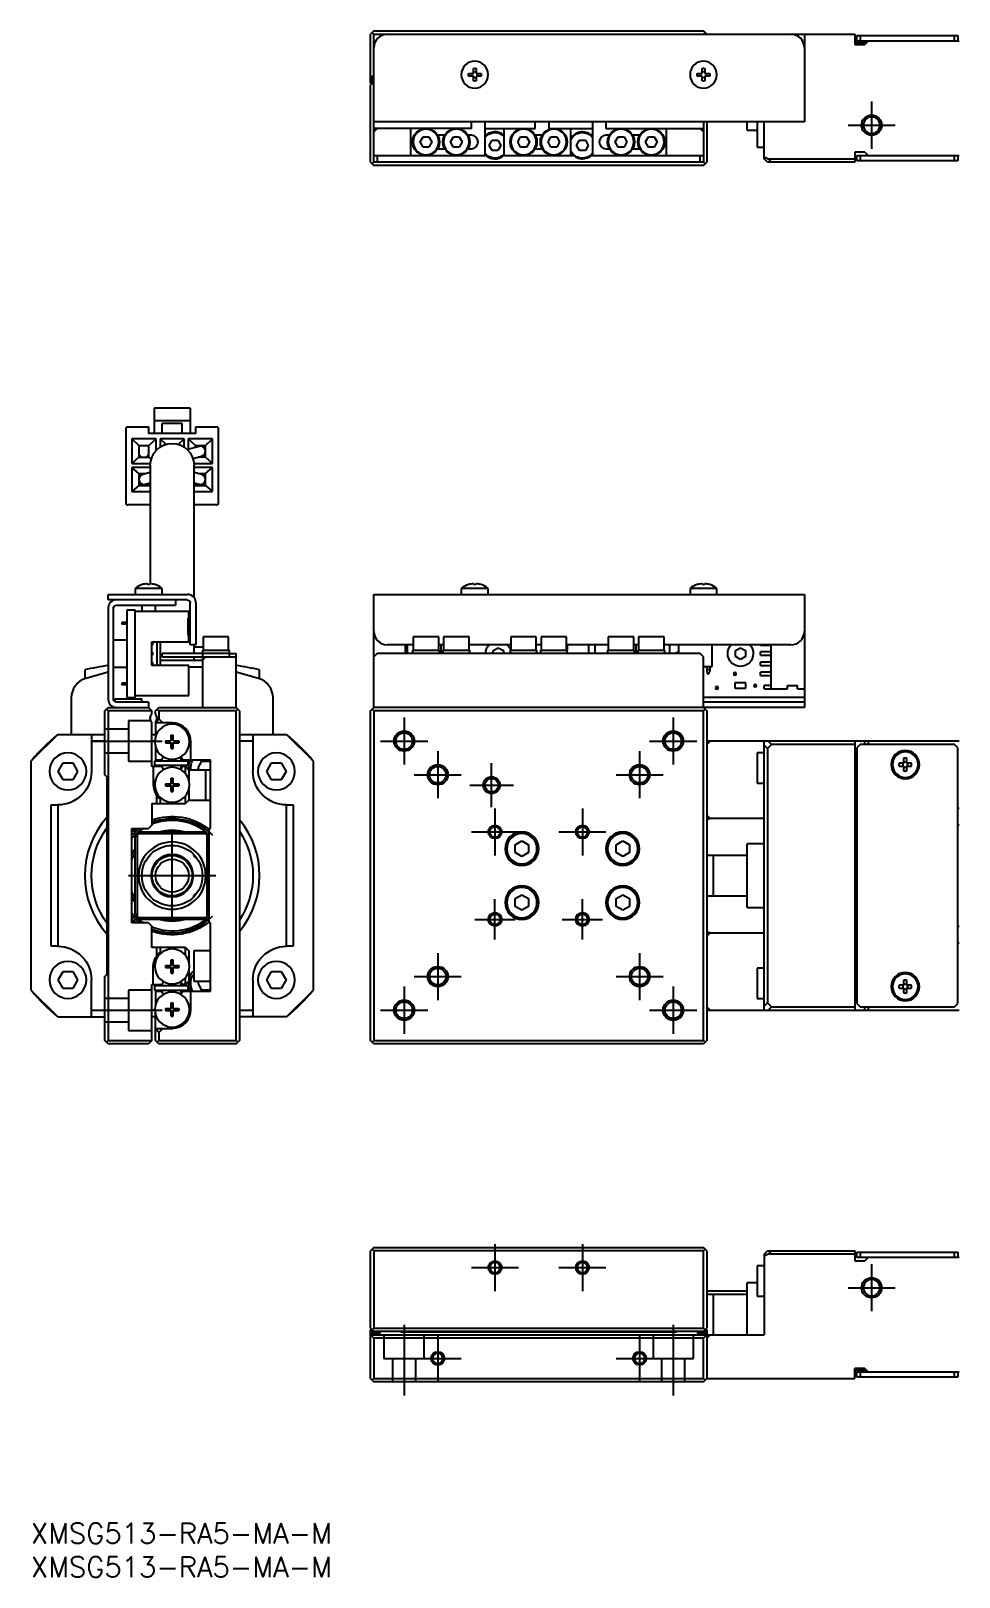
# Model space of a CAD drawing. Extents: x 0 to 747, y -8 to 233.
# Drawn here: x 0 to 138, y -8 to 221.8 of the extents above; entities that cross this region are included whole.
import ezdxf

# ---------------------------------------------------------------- set-up
doc = ezdxf.new("R2010")
doc.units = 0
doc.header["$LTSCALE"] = 0.5
doc.linetypes.add('CENTER', pattern=[50.8, 31.75, -6.35, 6.35, -6.35])
doc.linetypes.add('DASHED', pattern=[19.05, 12.7, -6.35])
for name, color, linetype in [('MSM_CENTER', 1, 'CENTER'), ('MSM_CONTINUOUS', 7, 'CONTINUOUS'), ('MSM_DASHED', 4, 'DASHED'), ('MSM_NARROW', 5, 'CONTINUOUS'), ('MSM_PART_NUMBER', 7, 'CONTINUOUS')]:
    doc.layers.add(name, color=color, linetype=linetype)
doc.styles.get("Standard").update_dxf_attribs({"font": 'txt.shx', "height": 1, "bigfont": 'bigfont.shx'})

# ---------------------------------------------------------------- blocks, each defined once
blk = doc.blocks.new('*U2')
at = {"layer": 'MSM_PART_NUMBER'}
blk.add_text('XMSG513-RA5-MA-M', height=3, dxfattribs=at).set_placement((0, -3))
blk = doc.blocks.new('*U3')
at = {"layer": 'MSM_PART_NUMBER'}
blk.add_text('XMSG513-RA5-MA-M', height=3, dxfattribs=at).set_placement((0, -8))

msp = doc.modelspace()

# ---------------------------------------------------------------- linework, layer by layer
at = {"layer": 'MSM_CENTER'}
for p, q in [((124.99, 211.29), (124.99, 204.29)), ((121.49, 207.79), (128.49, 207.79)), ((55.49, 119.75), (55.49, 112.75)), ((95.49, 119.75), (95.49, 112.75)), ((9, 116.25), (19.5, 116.25)), ((51.99, 116.25), (58.99, 116.25)), ((91.99, 116.25), (98.99, 116.25)), ((60.49, 114.75), (60.49, 107.75)), ((68.49, 106.45), (68.49, 112.95)), ((90.49, 114.75), (90.49, 107.75)), ((56.99, 111.25), (63.99, 111.25)), ((86.99, 111.25), (93.99, 111.25)), ((65.24, 109.7), (71.74, 109.7)), ((68.99, 106.25), (68.99, 99.25)), ((81.99, 106.25), (81.99, 99.25)), ((21, 89.75), (21, 102.75)), ((65.49, 102.75), (72.49, 102.75)), ((78.49, 102.75), (85.49, 102.75)), ((14.5, 96.25), (27.5, 96.25)), ((68.99, 86.75), (68.99, 92.75)), ((81.99, 86.75), (81.99, 92.75)), ((65.99, 89.75), (71.99, 89.75)), ((78.99, 89.75), (84.99, 89.75)), ((60.49, 84.75), (60.49, 77.75)), ((90.49, 84.75), (90.49, 77.75)), ((56.99, 81.25), (63.99, 81.25)), ((86.99, 81.25), (93.99, 81.25)), ((55.49, 79.75), (55.49, 72.75)), ((95.49, 79.75), (95.49, 72.75)), ((9, 76.25), (19.5, 76.25)), ((51.99, 76.25), (58.99, 76.25)), ((91.99, 76.25), (98.99, 76.25)), ((68.99, 41.5), (68.99, 34.5)), ((81.99, 41.5), (81.99, 34.5)), ((65.49, 38), (72.49, 38)), ((78.49, 38), (85.49, 38)), ((124.99, 38.5), (124.99, 31.5)), ((121.49, 35), (128.49, 35)), ((55.49, 29.5), (55.49, 19)), ((60.49, 28), (60.49, 21)), ((90.49, 28), (90.49, 21)), ((95.49, 29.5), (95.49, 19)), ((56.99, 24.5), (63.99, 24.5)), ((86.99, 24.5), (93.99, 24.5))]:
    msp.add_line(p, q, dxfattribs=at)
at = {"layer": 'MSM_CONTINUOUS'}
for p, q in [((50.99, 221.79), (50.49, 221.29)), ((50.49, 214.09), (50.49, 221.29)), ((50.74, 221.54), (50.99, 221.29)), ((50.99, 221.79), (99.99, 221.79)), ((50.99, 202.29), (50.99, 221.29)), ((50.99, 221.29), (122.49, 221.29)), ((100.49, 221.29), (99.99, 221.79)), ((99.99, 221.29), (100.24, 221.54)), ((114.99, 221.29), (114.99, 208.29)), ((122.49, 221.29), (122.49, 219.79)), ((122.79, 220.29), (122.79, 221.09)), ((122.79, 221.09), (137.79, 221.09)), ((123.29, 221.09), (123.29, 220.29)), ((137.29, 220.29), (137.29, 221.09)), ((137.79, 221.09), (137.79, 220.29)), ((124.24, 220.04), (122.49, 220.04)), ((122.49, 219.79), (123.99, 219.79)), ((137.99, 220.29), (122.79, 220.29)), ((124.49, 220.29), (123.99, 219.79)), ((65.79, 215.49), (65.79, 216.22)), ((66.19, 216.22), (66.19, 215.49)), ((99.79, 215.49), (99.79, 216.22)), ((100.19, 216.22), (100.19, 215.49)), ((50.99, 215.29), (50.49, 214.79)), ((50.99, 214.79), (50.49, 214.79)), ((50.49, 214.59), (50.99, 214.59)), ((50.99, 214.29), (50.49, 213.79)), ((50.59, 213.99), (50.49, 214.09)), ((50.49, 202.29), (50.49, 213.79)), ((50.59, 213.89), (50.59, 214.09)), ((50.99, 213.79), (50.74, 214.04)), ((50.99, 214.39), (50.89, 214.39)), ((65.06, 215.49), (65.79, 215.49)), ((65.79, 215.09), (65.06, 215.09)), ((65.79, 214.37), (65.79, 215.09)), ((66.19, 215.49), (66.92, 215.49)), ((66.19, 215.09), (66.19, 214.37)), ((66.92, 215.09), (66.19, 215.09)), ((99.06, 215.49), (99.79, 215.49)), ((99.79, 215.09), (99.06, 215.09)), ((99.79, 214.37), (99.79, 215.09)), ((100.19, 215.49), (100.92, 215.49)), ((100.92, 215.09), (100.19, 215.09)), ((100.19, 215.09), (100.19, 214.37)), ((114.99, 208.29), (50.99, 208.29)), ((50.99, 206.79), (51.49, 207.29)), ((65.49, 207.29), (50.99, 207.29)), ((56.49, 203.29), (56.49, 207.29)), ((65.49, 207.29), (65.49, 208.29)), ((67.49, 208.29), (67.49, 203.29)), ((67.49, 207.29), (74.99, 207.29)), ((70.29, 207.29), (70.29, 203.29)), ((74.99, 207.29), (74.99, 208.29)), ((76.99, 208.29), (76.99, 207.29)), ((76.99, 207.29), (83.49, 207.29)), ((80.29, 203.29), (80.29, 207.29)), ((83.49, 208.29), (83.49, 203.29)), ((85.49, 208.29), (85.49, 207.29)), ((85.49, 207.29), (99.99, 207.29)), ((94.49, 203.29), (94.49, 207.29)), ((99.49, 207.29), (99.99, 206.79)), ((99.99, 208.29), (99.99, 202.29)), ((100.49, 208.29), (100.49, 202.29)), ((106.49, 207.04), (106.49, 208.29)), ((106.49, 207.04), (107.99, 207.04)), ((107.99, 208.29), (107.99, 204.54)), ((108.99, 202.79), (108.99, 208.29)), ((57.88, 205.29), (58.31, 206.04)), ((58.31, 204.54), (57.88, 205.29)), ((58.31, 206.04), (59.18, 206.04)), ((59.18, 204.54), (58.31, 204.54)), ((59.18, 206.04), (59.61, 205.29)), ((59.61, 205.29), (59.18, 204.54)), ((61.51, 206.29), (60.47, 206.29)), ((62.38, 205.29), (62.81, 206.04)), ((62.81, 204.54), (62.38, 205.29)), ((62.81, 206.04), (63.68, 206.04)), ((63.68, 204.54), (62.81, 204.54)), ((63.68, 206.04), (64.11, 205.29)), ((64.11, 205.29), (63.68, 204.54)), ((65.49, 206.29), (64.97, 206.29)), ((68.13, 204.79), (68.56, 205.54)), ((68.56, 204.04), (68.13, 204.79)), ((68.56, 205.54), (69.43, 205.54)), ((69.43, 205.54), (69.86, 204.79)), ((69.86, 204.79), (69.43, 204.04)), ((72.38, 205.29), (72.81, 206.04)), ((72.81, 204.54), (72.38, 205.29)), ((72.81, 206.04), (73.68, 206.04)), ((73.68, 204.54), (72.81, 204.54)), ((73.68, 206.04), (74.11, 205.29)), ((74.11, 205.29), (73.68, 204.54)), ((76.01, 206.29), (74.97, 206.29)), ((76.88, 205.29), (77.31, 206.04)), ((77.31, 204.54), (76.88, 205.29)), ((77.31, 206.04), (78.18, 206.04)), ((78.18, 204.54), (77.31, 204.54)), ((78.18, 206.04), (78.61, 205.29)), ((78.61, 205.29), (78.18, 204.54)), ((81.13, 204.79), (81.56, 205.54)), ((81.56, 204.04), (81.13, 204.79)), ((81.56, 205.54), (82.43, 205.54)), ((82.43, 205.54), (82.86, 204.79)), ((82.86, 204.79), (82.43, 204.04)), ((86.01, 206.29), (85.49, 206.29)), ((86.88, 205.29), (87.31, 206.04)), ((87.31, 204.54), (86.88, 205.29)), ((87.31, 206.04), (88.18, 206.04)), ((88.18, 204.54), (87.31, 204.54)), ((88.18, 206.04), (88.61, 205.29)), ((88.61, 205.29), (88.18, 204.54)), ((90.51, 206.29), (89.47, 206.29)), ((91.38, 205.29), (91.81, 206.04)), ((91.81, 204.54), (91.38, 205.29)), ((91.81, 206.04), (92.68, 206.04)), ((92.68, 204.54), (91.81, 204.54)), ((92.68, 206.04), (93.11, 205.29)), ((93.11, 205.29), (92.68, 204.54)), ((107.99, 204.54), (108.99, 204.54)), ((50.49, 202.29), (50.99, 201.79)), ((50.74, 202.04), (50.99, 202.29)), ((50.99, 203.29), (67.67, 203.29)), ((99.99, 202.29), (50.99, 202.29)), ((51.49, 203.29), (51.49, 202.29)), ((60.47, 204.29), (61.51, 204.29)), ((64.97, 204.29), (65.49, 204.29)), ((69.43, 204.04), (68.56, 204.04)), ((70.29, 203.29), (80.67, 203.29)), ((74.97, 204.29), (76.01, 204.29)), ((82.43, 204.04), (81.56, 204.04)), ((83.32, 203.29), (99.99, 203.29)), ((85.49, 204.29), (86.01, 204.29)), ((89.47, 204.29), (90.51, 204.29)), ((99.49, 202.29), (99.49, 203.29)), ((99.99, 202.29), (100.24, 202.04)), ((99.99, 201.79), (100.49, 202.29)), ((108.99, 203.1), (109.6, 202.79)), ((109.49, 202.29), (108.99, 202.79)), ((122.49, 202.29), (109.49, 202.29)), ((109.6, 202.79), (122.49, 202.79)), ((109.6, 202.79), (110.1, 202.29)), ((123.99, 203.79), (122.49, 203.79)), ((122.49, 203.79), (122.49, 202.29)), ((122.79, 202.49), (122.79, 203.29)), ((122.79, 203.29), (137.99, 203.29)), ((137.79, 202.49), (122.79, 202.49)), ((123.29, 203.29), (123.29, 202.49)), ((123.99, 203.79), (124.49, 203.29)), ((137.29, 202.49), (137.29, 203.29)), ((137.79, 203.29), (137.79, 202.49)), ((99.99, 201.79), (50.99, 201.79)), ((23.7, 165.75), (18.3, 165.75)), ((18.3, 165.75), (18.3, 161.95)), ((23.7, 165.75), (23.7, 161.95)), ((23.7, 163.84), (18.3, 163.84)), ((22.5, 163.45), (19.5, 163.45)), ((19.5, 161.95), (19.5, 163.45)), ((22.5, 161.95), (22.5, 163.45)), ((14.1, 162.65), (14.1, 151.65)), ((14.4, 162.95), (17.5, 162.95)), ((18.6, 161.15), (15, 161.15)), ((15, 161.15), (15, 157.5)), ((16.05, 160.2), (15, 161.15)), ((17.5, 162.95), (17.5, 161.95)), ((24.5, 161.95), (17.5, 161.95)), ((17.55, 160.2), (18.6, 161.15)), ((18.6, 159.45), (18.6, 161.15)), ((22.8, 161.15), (19.2, 161.15)), ((19.2, 161.15), (19.2, 159.96)), ((20.07, 160.37), (19.2, 161.15)), ((21.93, 160.37), (22.8, 161.15)), ((22.8, 159.96), (22.8, 161.15)), ((27, 161.15), (23.4, 161.15)), ((23.4, 161.15), (23.4, 159.6)), ((24.45, 160.2), (23.4, 161.15)), ((24.5, 161.95), (24.5, 162.95)), ((24.5, 162.95), (27.6, 162.95)), ((25.95, 160.2), (27, 161.15)), ((27, 157.5), (27, 161.15)), ((27.9, 151.65), (27.9, 162.65)), ((16.05, 160.2), (16.05, 158.45)), ((16.05, 160.2), (17.55, 160.2)), ((16.42, 158.45), (16.05, 158.83)), ((17.55, 158.83), (17.17, 158.45)), ((17.55, 158.45), (17.55, 160.2)), ((25, 160.05), (23.28, 159.57)), ((24.1, 158.24), (25.4, 158.61)), ((24.45, 159.9), (24.45, 160.2)), ((24.45, 160.2), (25.95, 160.2)), ((25.95, 158.83), (25.57, 158.45)), ((25.95, 158.45), (25.95, 160.2)), ((16.05, 158.45), (15, 157.5)), ((15, 157.5), (17.76, 157.5)), ((15, 156.9), (15, 153.35)), ((17.75, 156.9), (15, 156.9)), ((16.05, 156), (15, 156.9)), ((16.05, 158.45), (17.55, 158.45)), ((17.55, 158.45), (17.88, 158.16)), ((17.75, 157.25), (17.75, 139.64)), ((24.27, 158.29), (24.12, 158.16)), ((24.24, 157.5), (27, 157.5)), ((24.25, 137.59), (24.25, 157.25)), ((27, 156.9), (24.25, 156.9)), ((25.95, 158.45), (24.86, 158.45)), ((25.95, 158.45), (27, 157.5)), ((25.95, 156), (27, 156.9)), ((27, 153.35), (27, 156.9)), ((16.05, 154.25), (15, 153.35)), ((16.05, 156), (17.11, 156)), ((16.05, 156), (16.05, 154.25)), ((16.42, 154.25), (16.05, 154.63)), ((16.05, 154.25), (17.55, 154.25)), ((17.75, 156.19), (16.59, 155.85)), ((17.01, 154.41), (17.75, 154.63)), ((17.46, 154.54), (17.17, 154.25)), ((17.55, 154.25), (17.55, 154.57)), ((17.55, 154.25), (17.75, 154.08)), ((25.41, 155.85), (24.25, 156.19)), ((24.25, 154.63), (24.99, 154.41)), ((24.45, 154.25), (24.25, 154.08)), ((24.45, 154.57), (24.45, 154.25)), ((24.45, 154.25), (25.95, 154.25)), ((24.82, 154.25), (24.54, 154.54)), ((24.89, 156), (25.95, 156)), ((25.95, 154.63), (25.57, 154.25)), ((25.95, 154.25), (25.95, 156)), ((25.95, 154.25), (27, 153.35)), ((15, 153.35), (17.75, 153.35)), ((24.25, 153.35), (27, 153.35)), ((17.75, 151.35), (14.4, 151.35)), ((27.6, 151.35), (24.25, 151.35)), ((11.5, 137.25), (11.5, 138.05)), ((11.5, 138.05), (23.3, 138.05)), ((19.5, 138.95), (15.5, 138.95)), ((15.5, 138.95), (15.5, 138.05)), ((16.57, 139.51), (16.55, 139.51)), ((17.3, 139.51), (17.3, 139.64)), ((17.7, 139.51), (17.3, 139.51)), ((17.7, 139.64), (17.7, 139.51)), ((18.45, 139.51), (18.43, 139.51)), ((19.5, 138.05), (19.5, 138.95)), ((50.99, 121.25), (50.99, 138.05)), ((50.99, 138.05), (114.99, 138.05)), ((67.99, 138.95), (63.99, 138.95)), ((63.99, 138.95), (63.99, 138.05)), ((65.06, 139.51), (65.04, 139.51)), ((65.79, 139.51), (65.79, 139.64)), ((66.19, 139.51), (65.79, 139.51)), ((66.19, 139.64), (66.19, 139.51)), ((66.94, 139.51), (66.92, 139.51)), ((67.99, 138.05), (67.99, 138.95)), ((101.99, 138.95), (97.99, 138.95)), ((97.99, 138.95), (97.99, 138.05)), ((99.06, 139.51), (99.04, 139.51)), ((99.79, 139.51), (99.79, 139.64)), ((100.19, 139.51), (99.79, 139.51)), ((100.19, 139.64), (100.19, 139.51)), ((100.94, 139.51), (100.92, 139.51)), ((101.99, 138.05), (101.99, 138.95)), ((114.99, 138.05), (114.99, 121.25)), ((23.2, 137.25), (11.5, 137.25)), ((11.5, 136.05), (11.5, 122.45)), ((12.3, 122.45), (12.3, 136.05)), ((12.7, 136.45), (21.5, 136.45)), ((14.3, 122.75), (14.3, 135.75)), ((14.3, 135.75), (15.5, 135.75)), ((15.5, 122.75), (15.5, 135.75)), ((16.5, 136.45), (16.5, 135.5)), ((18.5, 135.5), (18.5, 136.45)), ((21.5, 137.25), (21.5, 136.45)), ((23.7, 130.55), (23.7, 136.75)), ((24.5, 136.85), (24.5, 130.55)), ((13.5, 133.88), (13.5, 133.63)), ((14.3, 133.88), (13.5, 133.88)), ((14.3, 133.63), (13.5, 133.63)), ((23.5, 135.5), (15.5, 135.5)), ((23.4, 132), (23.4, 134.5)), ((23.5, 134.5), (23.4, 134.5)), ((23.4, 133.7), (23.5, 133.7)), ((23.4, 133.33), (23.5, 133.33)), ((23.5, 134.5), (23.5, 135.5)), ((23.5, 132.8), (23.5, 133.7)), ((14.3, 131.25), (12.3, 131.25)), ((18, 131), (23.5, 131)), ((18, 127.5), (18, 131)), ((18.7, 131), (18.7, 127.5)), ((19.2, 131), (19.2, 127.5)), ((23.4, 133.18), (23.5, 133.18)), ((23.4, 132.8), (23.5, 132.8)), ((23.5, 132), (23.4, 132)), ((23.5, 131), (23.5, 132)), ((29.4, 131.75), (25.6, 131.75)), ((25.6, 131.75), (25.6, 129.75)), ((29.4, 129.75), (29.4, 131.75)), ((60.64, 131.75), (56.84, 131.75)), ((56.84, 131.75), (56.84, 129.75)), ((60.64, 129.75), (60.64, 131.75)), ((65.14, 131.75), (61.34, 131.75)), ((61.34, 131.75), (61.34, 129.75)), ((65.14, 129.75), (65.14, 131.75)), ((75.14, 131.75), (71.34, 131.75)), ((71.34, 131.75), (71.34, 129.75)), ((75.14, 129.75), (75.14, 131.75)), ((79.64, 131.75), (75.84, 131.75)), ((75.84, 131.75), (75.84, 129.75)), ((79.64, 129.75), (79.64, 131.75)), ((89.64, 131.75), (85.84, 131.75)), ((85.84, 131.75), (85.84, 129.75)), ((89.64, 129.75), (89.64, 131.75)), ((94.14, 131.75), (90.34, 131.75)), ((90.34, 131.75), (90.34, 129.75)), ((94.14, 129.75), (94.14, 131.75)), ((19.5, 128.75), (19.5, 129.25)), ((29.5, 129.25), (19.5, 129.25)), ((19.5, 128.75), (30.5, 128.75)), ((24.5, 130.55), (23.7, 130.55)), ((24.25, 129.25), (24.25, 130.55)), ((24.25, 130.25), (25.6, 130.25)), ((24.25, 128.25), (24.25, 128.75)), ((25.5, 129.75), (25.5, 121.25)), ((25.5, 129.75), (29.5, 129.75)), ((25.5, 128.25), (26, 128.75)), ((29.5, 128.75), (29.5, 129.75)), ((29.5, 129.25), (30.5, 129.25)), ((30.5, 121.25), (30.5, 129.25)), ((51.49, 129.25), (50.99, 128.75)), ((99.49, 129.25), (51.49, 129.25)), ((56.84, 130.55), (52.99, 130.55)), ((55.69, 129.25), (55.69, 130.55)), ((55.99, 129.25), (55.99, 130.55)), ((56.74, 129.75), (60.74, 129.75)), ((56.74, 129.75), (56.74, 129.25)), ((61.34, 130.55), (60.64, 130.55)), ((60.74, 129.25), (60.74, 129.75)), ((60.99, 129.25), (60.99, 130.55)), ((61.24, 129.75), (65.24, 129.75)), ((61.24, 129.75), (61.24, 129.25)), ((71.34, 130.55), (65.14, 130.55)), ((65.16, 129.75), (65.16, 130.55)), ((65.24, 129.25), (65.24, 129.75)), ((68.74, 129.69), (69.49, 130.12)), ((68.74, 129.25), (68.74, 129.69)), ((69.49, 130.12), (70.24, 129.69)), ((70.24, 129.69), (70.24, 129.25)), ((71.24, 129.75), (75.24, 129.75)), ((71.24, 129.75), (71.24, 129.25)), ((75.84, 130.55), (75.14, 130.55)), ((75.24, 129.25), (75.24, 129.75)), ((75.74, 129.75), (79.74, 129.75)), ((75.74, 129.75), (75.74, 129.25)), ((85.84, 130.55), (79.64, 130.55)), ((79.74, 130.55), (79.74, 129.75)), ((79.74, 129.25), (79.74, 129.75)), ((82.94, 129.25), (82.94, 130.55)), ((83.86, 130.55), (83.86, 129.25)), ((85.74, 129.75), (89.74, 129.75)), ((85.74, 129.75), (85.74, 129.25)), ((90.34, 130.55), (89.64, 130.55)), ((89.74, 129.25), (89.74, 129.75)), ((89.99, 129.25), (89.99, 130.55)), ((90.24, 129.75), (94.24, 129.75)), ((90.24, 129.75), (90.24, 129.25)), ((112.99, 130.55), (94.14, 130.55)), ((94.24, 129.25), (94.24, 129.75)), ((94.99, 129.25), (94.99, 130.55)), ((96.35, 129.25), (96.35, 130.55)), ((99.99, 128.75), (99.49, 129.25)), ((99.99, 121.25), (99.99, 128.75)), ((101.25, 130.55), (101.25, 127.4)), ((104.74, 129.69), (105.49, 130.12)), ((104.74, 128.82), (104.74, 129.69)), ((105.49, 128.39), (104.74, 128.82)), ((105.49, 130.12), (106.24, 129.69)), ((106.24, 128.82), (105.49, 128.39)), ((106.24, 129.69), (106.24, 128.82)), ((108.49, 130.5), (108.49, 130.55)), ((108.49, 130.5), (109.99, 130.5)), ((108.49, 129), (108.49, 129.5)), ((109.99, 129.5), (108.49, 129.5)), ((108.49, 129), (109.99, 129)), ((109.99, 130.55), (109.99, 124)), ((8, 126.82), (8, 125.5)), ((11.5, 126.51), (8.17, 125.56)), ((12.3, 127.25), (14.3, 127.25)), ((23.5, 127.5), (18, 127.5)), ((19.2, 128.25), (25.5, 128.25)), ((23.5, 123), (23.5, 127.5)), ((25.5, 127.25), (23.5, 127.25)), ((33.83, 125.56), (30.5, 126.51)), ((34, 125.5), (34, 126.82)), ((101.15, 127.3), (99.99, 127.3)), ((100.49, 127.3), (100.49, 126.57)), ((100.92, 126.86), (100.49, 126.86)), ((100.6, 126.5), (100.49, 126.57)), ((100.6, 126.25), (100.6, 126.5)), ((100.92, 126.57), (100.8, 126.5)), ((100.8, 126.5), (100.8, 126.25)), ((100.92, 127.3), (100.92, 126.57)), ((108.49, 127.5), (108.49, 128)), ((109.99, 128), (108.49, 128)), ((108.49, 127.5), (109.99, 127.5)), ((108.49, 126), (108.49, 126.5)), ((109.99, 126.5), (108.49, 126.5)), ((13.5, 124.88), (13.5, 124.63)), ((14.3, 124.88), (13.5, 124.88)), ((14.3, 124.63), (13.5, 124.63)), ((100.6, 126.25), (100.8, 126.25)), ((104.67, 124.89), (104.67, 124.09)), ((106.27, 124.89), (104.67, 124.89)), ((104.67, 124.09), (106.27, 124.09)), ((106.27, 124.09), (106.27, 124.89)), ((108.49, 126), (109.99, 126)), ((108.99, 124), (108.99, 124.5)), ((109.99, 124.5), (108.99, 124.5)), ((112.49, 124), (112.49, 124.5)), ((112.49, 124.5), (113.99, 124.5)), ((113.99, 124), (113.99, 124.5)), ((6, 122.67), (6, 117.25)), ((12.5, 122.55), (16.5, 122.55)), ((12.5, 122.55), (12.5, 122.11)), ((17.5, 122.05), (12.7, 122.05)), ((14.3, 122.75), (15.5, 122.75)), ((15.22, 122.75), (15.22, 122.55)), ((15.5, 123), (23.5, 123)), ((16.5, 122.05), (16.5, 122.55)), ((17.5, 122.05), (17.5, 121.25)), ((36, 117.25), (36, 122.67)), ((114.99, 122.75), (99.99, 122.75)), ((114.99, 122.05), (99.99, 122.05)), ((108.99, 124), (112.49, 124)), ((113.99, 124), (114.99, 124)), ((11, 120.75), (11.5, 121.25)), ((11, 111.25), (11, 120.75)), ((11.25, 121), (11.5, 120.75)), ((11.5, 121.25), (17.5, 121.25)), ((11.5, 120.75), (11.5, 71.75)), ((18, 120.75), (11.5, 120.75)), ((17.5, 121.25), (18, 120.75)), ((18, 120.32), (18, 120.75)), ((18.5, 120.75), (19, 121.25)), ((18.5, 120.32), (18.5, 120.75)), ((19, 119.55), (18.58, 118.95)), ((18.75, 121), (19, 120.75)), ((19, 121.25), (30.5, 121.25)), ((19, 120.75), (19, 119.55)), ((30.5, 120.75), (19, 120.75)), ((19.6, 118.95), (19, 119.55)), ((31, 120.75), (30.5, 121.25)), ((30.5, 120.75), (30.75, 121)), ((30.5, 71.75), (30.5, 120.75)), ((31, 120.75), (31, 71.75)), ((50.49, 120.75), (50.99, 121.25)), ((50.49, 71.75), (50.49, 120.75)), ((50.74, 121), (50.99, 120.75)), ((114.99, 121.25), (50.99, 121.25)), ((50.99, 120.75), (50.99, 71.75)), ((99.99, 120.75), (50.99, 120.75)), ((99.99, 121.25), (100.49, 120.75)), ((99.99, 120.75), (100.24, 121)), ((99.99, 71.75), (99.99, 120.75)), ((100.49, 120.75), (100.49, 71.75)), ((4, 117.25), (0, 113.25)), ((4, 117.25), (11, 117.25)), ((9, 117.25), (9, 111.75)), ((18, 112.45), (18, 118.99)), ((18, 117.25), (18.5, 117.25)), ((18.5, 118.99), (18.5, 116.87)), ((21, 118.95), (18.5, 118.95)), ((31, 117.25), (38, 117.25)), ((33, 117.25), (33, 111.75)), ((42, 113.25), (38, 117.25)), ((11, 116.25), (9, 116.25)), ((18.4, 116.25), (18, 116.25)), ((18.5, 115.44), (18.5, 113.45)), ((20, 116.3), (20.79, 116.3)), ((20, 116.3), (20, 116.01)), ((20, 116.01), (20.79, 116.01)), ((20.53, 116.01), (20.53, 116.3)), ((20.85, 117.15), (21.14, 117.15)), ((20.85, 116.36), (20.85, 117.15)), ((21.14, 116.62), (20.85, 116.62)), ((20.85, 115.15), (20.85, 115.95)), ((20.85, 115.68), (21.14, 115.68)), ((20.85, 115.15), (21.14, 115.15)), ((21.14, 116.36), (21.14, 117.15)), ((21.14, 115.15), (21.14, 115.95)), ((21.2, 116.3), (22, 116.3)), ((21.2, 116.01), (22, 116.01)), ((21.47, 116.01), (21.47, 116.3)), ((22, 116.3), (22, 116.01)), ((23.8, 113.45), (23.8, 116.15)), ((33, 116.25), (31, 116.25)), ((100.49, 115.75), (100.99, 116.25)), ((137.99, 116.25), (100.49, 116.25)), ((108.99, 76.25), (108.99, 116.25)), ((109.49, 115.14), (108.99, 115.64)), ((110.1, 115.75), (109.49, 115.14)), ((109.49, 115.14), (109.49, 77.37)), ((109.6, 116.25), (110.1, 115.75)), ((122.49, 115.75), (110.1, 115.75)), ((122.49, 116.25), (122.49, 76.25)), ((123.29, 115.75), (122.79, 115.25)), ((122.79, 115.25), (122.79, 77.25)), ((137.29, 115.75), (123.29, 115.75)), ((123.99, 115.75), (123.99, 116.25)), ((124.49, 116.25), (124.49, 115.75)), ((137.79, 115.25), (137.29, 115.75)), ((137.79, 77.25), (137.79, 115.25)), ((0, 113.25), (0, 79.25)), ((4.06, 111.75), (4.78, 113)), ((4.78, 113), (6.22, 113)), ((6.22, 113), (6.94, 111.75)), ((18.38, 113.25), (18.38, 112.65)), ((23.38, 113.25), (18.38, 113.25)), ((18.38, 112.65), (23.38, 112.65)), ((18.5, 113.45), (19.46, 113.45)), ((19.46, 113.45), (19.63, 113.75)), ((22.37, 113.75), (22.54, 113.45)), ((22.54, 113.45), (26.7, 113.45)), ((23.38, 112.65), (23.38, 113.25)), ((24.85, 112.25), (25.42, 113.25)), ((25.42, 113.25), (26.58, 113.25)), ((26.58, 113.25), (26.7, 113.04)), ((26.7, 103.25), (26.7, 113.45)), ((35.06, 111.75), (35.78, 113)), ((35.78, 113), (37.22, 113)), ((37.22, 113), (37.94, 111.75)), ((42, 79.25), (42, 113.25)), ((107.99, 114.5), (107.99, 110)), ((108.99, 114.5), (107.99, 114.5)), ((129.75, 112.99), (129.07, 112.99)), ((129.75, 113.67), (129.75, 112.99)), ((130.23, 112.99), (130.23, 113.67)), ((130.91, 112.99), (130.23, 112.99)), ((4.78, 110.5), (4.06, 111.75)), ((6.22, 110.5), (4.78, 110.5)), ((6.94, 111.75), (6.22, 110.5)), ((11.35, 110.9), (11, 111.25)), ((11.35, 81.6), (11.35, 110.9)), ((19.46, 112.45), (18, 112.45)), ((18.2, 112.45), (18.2, 109.75)), ((19.46, 112.45), (19.63, 112.16)), ((20.85, 110.75), (21.14, 110.75)), ((20.85, 109.96), (20.85, 110.75)), ((21.14, 109.96), (21.14, 110.75)), ((22.37, 112.16), (22.54, 112.45)), ((23, 112.45), (22.54, 112.45)), ((23, 111.42), (23, 112.45)), ((23, 112.45), (23.5, 111.95)), ((23.5, 111.95), (23.5, 110.47)), ((26.7, 111.95), (23.5, 111.95)), ((25.02, 111.95), (24.85, 112.25)), ((26, 107.45), (26, 111.95)), ((35.78, 110.5), (35.06, 111.75)), ((37.22, 110.5), (35.78, 110.5)), ((37.94, 111.75), (37.22, 110.5)), ((129.07, 112.51), (129.75, 112.51)), ((129.75, 112.51), (129.75, 111.83)), ((130.23, 111.83), (130.23, 112.51)), ((130.23, 112.51), (130.91, 112.51)), ((18.7, 106.95), (18.7, 108.16)), ((20, 109.9), (20.79, 109.9)), ((20, 109.9), (20, 109.61)), ((20, 109.61), (20.79, 109.61)), ((20.53, 109.61), (20.53, 109.9)), ((21.14, 110.22), (20.85, 110.22)), ((20.85, 108.75), (20.85, 109.55)), ((20.85, 109.28), (21.14, 109.28)), ((20.85, 108.75), (21.14, 108.75)), ((21.14, 108.75), (21.14, 109.55)), ((21.2, 109.9), (22, 109.9)), ((21.2, 109.61), (22, 109.61)), ((21.47, 109.61), (21.47, 109.9)), ((22, 109.9), (22, 109.61)), ((23, 106.95), (23, 108.09)), ((23.5, 109.04), (23.5, 107.45)), ((107.99, 110), (108.99, 110)), ((3, 85.75), (3, 106.75)), ((3, 106.75), (4, 106.75)), ((4, 106.75), (4, 85.75)), ((18, 106.95), (23, 106.95)), ((18, 106.95), (18, 103.75)), ((19.2, 107.61), (19.2, 106.95)), ((23.5, 107.45), (23, 106.95)), ((23.5, 107.45), (26.7, 107.45)), ((38, 85.75), (38, 106.75)), ((38, 106.75), (39, 106.75)), ((39, 106.75), (39, 85.75)), ((122.79, 106.25), (122.49, 106.25)), ((137.99, 106.25), (137.79, 106.25)), ((18, 103.75), (17.5, 103.25)), ((100.99, 104.74), (100.49, 105.24)), ((108.99, 104.74), (100.99, 104.74)), ((122.49, 104.5), (122.79, 104.5)), ((137.99, 103.75), (137.79, 103.75)), ((15, 103.25), (17.5, 103.25)), ((15, 89.25), (15, 103.25)), ((15.5, 101.95), (15.8, 102.25)), ((15.5, 90.55), (15.5, 101.95)), ((16.3, 102.75), (15.8, 102.25)), ((15.8, 102.25), (15.8, 90.25)), ((26, 102.45), (16, 102.45)), ((16.3, 102.75), (25.7, 102.75)), ((25.7, 102.75), (26, 102.45)), ((26.2, 102.25), (26, 102.45)), ((26.2, 90.25), (26.2, 102.25)), ((26.2, 102.25), (26.5, 101.95)), ((26.5, 89.25), (26.5, 103.25)), ((26.5, 103.25), (26.7, 103.25)), ((71.99, 100.83), (72.99, 101.41)), ((72.99, 101.41), (73.99, 100.83)), ((86.99, 100.83), (87.99, 101.41)), ((87.99, 101.41), (88.99, 100.83)), ((122.69, 101.25), (122.49, 101.05)), ((122.69, 101.25), (122.69, 91.25)), ((122.79, 101.25), (122.69, 101.25)), ((24.2, 99.23), (24.2, 99.42)), ((24.2, 99.23), (24.42, 99)), ((24.42, 99.17), (24.42, 99)), ((24.42, 99), (24.56, 99)), ((71.99, 99.68), (71.99, 100.83)), ((72.99, 99.1), (71.99, 99.68)), ((73.99, 99.68), (72.99, 99.1)), ((73.99, 100.83), (73.99, 99.68)), ((86.99, 99.68), (86.99, 100.83)), ((87.99, 99.1), (86.99, 99.68)), ((88.99, 99.68), (87.99, 99.1)), ((88.99, 100.83), (88.99, 99.68)), ((106.49, 99.25), (100.49, 99.25)), ((101.49, 93.25), (101.49, 99.25)), ((106.49, 91.5), (106.49, 101)), ((108.99, 101), (106.49, 101)), ((18.03, 95.19), (18.03, 95.19)), ((23.96, 95.19), (23.96, 95.19)), ((19.56, 93.45), (19.62, 93.45)), ((19.69, 93.39), (19.62, 93.45)), ((22.37, 93.45), (22.31, 93.39)), ((22.37, 93.45), (22.44, 93.45)), ((24.42, 93.5), (24.2, 93.28)), ((24.2, 93.09), (24.2, 93.28)), ((24.42, 93.5), (24.42, 93.33)), ((24.56, 93.5), (24.42, 93.5)), ((24.56, 93.5), (24.56, 93.5)), ((71.99, 92.83), (72.99, 93.41)), ((71.99, 91.68), (71.99, 92.83)), ((72.99, 93.41), (73.99, 92.83)), ((73.99, 92.83), (73.99, 91.68)), ((86.99, 92.83), (87.99, 93.41)), ((86.99, 91.68), (86.99, 92.83)), ((87.99, 93.41), (88.99, 92.83)), ((88.99, 92.83), (88.99, 91.68)), ((100.49, 93.25), (106.49, 93.25)), ((15.8, 90.25), (15.5, 90.55)), ((15.8, 90.25), (16.3, 89.75)), ((16, 90.05), (26, 90.05)), ((25.7, 89.75), (16.3, 89.75)), ((26.5, 90.55), (25.7, 89.75)), ((72.99, 91.1), (71.99, 91.68)), ((73.99, 91.68), (72.99, 91.1)), ((87.99, 91.1), (86.99, 91.68)), ((88.99, 91.68), (87.99, 91.1)), ((106.49, 91.5), (108.99, 91.5)), ((122.49, 91.45), (122.69, 91.25)), ((122.69, 91.25), (122.79, 91.25)), ((17.5, 89.25), (15, 89.25)), ((17.5, 89.25), (18, 88.75)), ((18, 85.55), (18, 88.75)), ((26.7, 89.25), (26.5, 89.25)), ((26.7, 79.05), (26.7, 89.25)), ((100.49, 87.27), (100.99, 87.77)), ((100.99, 87.77), (108.99, 87.77)), ((122.79, 88), (122.49, 88)), ((137.79, 88.75), (137.99, 88.75)), ((4, 85.75), (3, 85.75)), ((23, 85.55), (18, 85.55)), ((18.7, 84.35), (18.7, 85.55)), ((19.2, 85.55), (19.2, 84.9)), ((23, 84.42), (23, 85.55)), ((23, 85.55), (23.5, 85.05)), ((23.5, 85.05), (23.5, 83.47)), ((24.2, 85.05), (24.2, 80.55)), ((26.7, 85.05), (24.2, 85.05)), ((39, 85.75), (38, 85.75)), ((122.49, 86.25), (122.79, 86.25)), ((137.79, 86.25), (137.99, 86.25)), ((18.2, 80.05), (18.2, 82.75)), ((20, 82.9), (20.79, 82.9)), ((20, 82.9), (20, 82.61)), ((20.53, 82.61), (20.53, 82.9)), ((20.85, 83.75), (21.14, 83.75)), ((20.85, 82.96), (20.85, 83.75)), ((21.14, 83.22), (20.85, 83.22)), ((21.14, 82.96), (21.14, 83.75)), ((21.2, 82.9), (22, 82.9)), ((21.47, 82.61), (21.47, 82.9)), ((22, 82.9), (22, 82.61)), ((4.06, 80.75), (4.78, 82)), ((4.78, 79.5), (4.06, 80.75)), ((4.78, 82), (6.22, 82)), ((6.22, 82), (6.94, 80.75)), ((6.94, 80.75), (6.22, 79.5)), ((9, 75.25), (9, 80.75)), ((11, 81.25), (11.35, 81.6)), ((11, 71.75), (11, 81.25)), ((20, 82.61), (20.79, 82.61)), ((20.85, 81.75), (20.85, 82.55)), ((20.85, 82.28), (21.14, 82.28)), ((20.85, 81.75), (21.14, 81.75)), ((21.14, 81.75), (21.14, 82.55)), ((21.2, 82.61), (22, 82.61)), ((23, 80.05), (23, 81.09)), ((23.5, 80.55), (23, 80.05)), ((23.5, 82.04), (23.5, 80.55)), ((24.2, 80.55), (26.7, 80.55)), ((24.85, 80.25), (25.02, 80.55)), ((33, 80.75), (33, 75.25)), ((35.06, 80.75), (35.78, 82)), ((35.78, 79.5), (35.06, 80.75)), ((35.78, 82), (37.22, 82)), ((37.22, 82), (37.94, 80.75)), ((37.94, 80.75), (37.22, 79.5)), ((107.99, 82.5), (107.99, 78)), ((108.99, 82.5), (107.99, 82.5)), ((129.75, 80.67), (129.75, 79.99)), ((130.23, 79.99), (130.23, 80.67)), ((0, 79.25), (4, 75.25)), ((6.22, 79.5), (4.78, 79.5)), ((18, 80.05), (19.46, 80.05)), ((18, 71.75), (18, 80.05)), ((18.38, 79.85), (18.38, 79.25)), ((23.38, 79.85), (18.38, 79.85)), ((18.38, 79.25), (23.38, 79.25)), ((19.46, 79.05), (18.5, 79.05)), ((18.5, 79.05), (18.5, 77.07)), ((19.63, 80.35), (19.46, 80.05)), ((19.63, 78.76), (19.46, 79.05)), ((22.54, 80.05), (22.37, 80.35)), ((22.54, 79.05), (22.37, 78.76)), ((23, 80.05), (22.54, 80.05)), ((26.7, 79.05), (22.54, 79.05)), ((23.38, 79.25), (23.38, 79.85)), ((23.8, 76.35), (23.8, 79.05)), ((25.42, 79.25), (24.85, 80.25)), ((26.58, 79.25), (25.42, 79.25)), ((26.7, 79.47), (26.58, 79.25)), ((37.22, 79.5), (35.78, 79.5)), ((38, 75.25), (42, 79.25)), ((129.75, 79.99), (129.07, 79.99)), ((129.07, 79.51), (129.75, 79.51)), ((129.75, 79.51), (129.75, 78.83)), ((130.91, 79.99), (130.23, 79.99)), ((130.23, 78.83), (130.23, 79.51)), ((130.23, 79.51), (130.91, 79.51)), ((9, 76.25), (11, 76.25)), ((18.4, 76.25), (18, 76.25)), ((20, 76.5), (20.79, 76.5)), ((20, 76.5), (20, 76.21)), ((20, 76.21), (20.79, 76.21)), ((20.53, 76.21), (20.53, 76.5)), ((20.85, 77.35), (21.14, 77.35)), ((20.85, 76.56), (20.85, 77.35)), ((21.14, 76.82), (20.85, 76.82)), ((20.85, 75.35), (20.85, 76.15)), ((20.85, 75.88), (21.14, 75.88)), ((21.14, 76.56), (21.14, 77.35)), ((21.14, 75.35), (21.14, 76.15)), ((21.2, 76.5), (22, 76.5)), ((21.2, 76.21), (22, 76.21)), ((21.47, 76.21), (21.47, 76.5)), ((22, 76.5), (22, 76.21)), ((31, 76.25), (33, 76.25)), ((100.99, 76.25), (100.49, 76.75)), ((100.49, 76.25), (137.99, 76.25)), ((107.99, 78), (108.99, 78)), ((108.99, 76.87), (109.49, 77.37)), ((109.49, 77.37), (110.1, 76.75)), ((110.1, 76.75), (109.6, 76.25)), ((110.1, 76.75), (122.49, 76.75)), ((122.79, 77.25), (123.29, 76.75)), ((123.29, 76.75), (137.29, 76.75)), ((123.99, 76.25), (123.99, 76.75)), ((124.49, 76.75), (124.49, 76.25)), ((137.29, 76.75), (137.79, 77.25)), ((4, 75.25), (11, 75.25)), ((18.5, 75.25), (18, 75.25)), ((18.5, 71.75), (18.5, 75.64)), ((18.5, 73.55), (21, 73.55)), ((18.58, 73.55), (19, 72.95)), ((19, 72.95), (19.6, 73.55)), ((20.85, 75.35), (21.14, 75.35)), ((38, 75.25), (31, 75.25)), ((11.5, 71.25), (11, 71.75)), ((11.5, 71.75), (11.25, 71.5)), ((11.5, 71.75), (18, 71.75)), ((17.5, 71.25), (11.5, 71.25)), ((18, 71.75), (17.5, 71.25)), ((19, 71.25), (18.5, 71.75)), ((19, 71.75), (18.75, 71.5)), ((19, 72.95), (19, 71.75)), ((19, 71.75), (30.5, 71.75)), ((30.5, 71.25), (19, 71.25)), ((30.75, 71.5), (30.5, 71.75)), ((30.5, 71.25), (30.75, 71.5)), ((31, 71.75), (30.75, 71.5)), ((50.74, 71.5), (50.49, 71.75)), ((50.99, 71.75), (50.74, 71.5)), ((50.99, 71.25), (50.74, 71.5)), ((50.99, 71.75), (99.99, 71.75)), ((99.99, 71.25), (50.99, 71.25)), ((100.24, 71.5), (99.99, 71.75)), ((100.49, 71.75), (99.99, 71.25)), ((50.99, 41), (50.49, 40.5)), ((50.49, 29), (50.49, 40.5)), ((50.99, 40.5), (50.74, 40.75)), ((50.99, 41), (99.99, 41)), ((99.99, 40.5), (50.99, 40.5)), ((50.99, 40.5), (50.99, 29)), ((100.49, 40.5), (99.99, 41)), ((100.24, 40.75), (99.99, 40.5)), ((99.99, 29), (99.99, 40.5)), ((100.49, 40.5), (100.49, 29)), ((108.99, 40), (109.49, 40.5)), ((108.99, 40), (108.99, 28)), ((109.6, 40), (108.99, 39.69)), ((109.49, 40.5), (122.49, 40.5)), ((110.1, 40.5), (109.6, 40)), ((122.49, 40), (109.6, 40)), ((122.49, 40.5), (122.49, 39)), ((122.79, 39.5), (122.79, 40.3)), ((122.79, 40.3), (137.79, 40.3)), ((137.99, 39.5), (122.79, 39.5)), ((123.29, 40.3), (123.29, 39.5)), ((124.49, 39.5), (123.99, 39)), ((137.29, 39.5), (137.29, 40.3)), ((137.79, 40.3), (137.79, 39.5)), ((107.99, 38.25), (107.99, 33.75)), ((108.99, 38.25), (107.99, 38.25)), ((122.49, 39), (123.99, 39)), ((106.49, 34.5), (100.49, 34.5)), ((106.49, 28), (106.49, 35.75)), ((107.99, 35.75), (106.49, 35.75)), ((106.49, 34), (100.49, 34)), ((101.49, 28), (101.49, 34)), ((107.99, 33.75), (108.99, 33.75)), ((50.49, 29), (50.99, 28.5)), ((50.49, 28.7), (50.59, 28.8)), ((50.49, 21.5), (50.49, 28.7)), ((50.49, 28.2), (51.89, 28.2)), ((50.49, 28), (50.99, 27.5)), ((50.49, 28), (108.99, 28)), ((50.59, 28.7), (50.59, 28.9)), ((50.74, 28.75), (50.99, 29)), ((50.89, 28.4), (51.59, 28.4)), ((50.99, 29), (99.99, 29)), ((99.99, 28.5), (50.99, 28.5)), ((51.89, 28.5), (51.89, 28.2)), ((54.99, 28.39), (54.99, 28.5)), ((95.99, 28.39), (54.99, 28.39)), ((95.99, 28.39), (95.99, 28.5)), ((99.09, 28.5), (99.09, 28.2)), ((100.49, 28.2), (99.09, 28.2)), ((99.39, 28.4), (100.09, 28.4)), ((99.99, 29), (100.24, 28.75)), ((99.99, 28.5), (100.49, 29)), ((99.99, 27.5), (100.49, 28)), ((100.39, 28.9), (100.39, 28.7)), ((100.39, 28.8), (100.49, 28.7)), ((100.49, 28.7), (100.49, 21.5)), ((100.49, 27.5), (100.99, 28)), ((50.99, 27.5), (50.99, 21.5)), ((99.99, 27.5), (50.99, 27.5)), ((99.99, 21.5), (99.99, 27.5)), ((123.99, 23), (122.49, 23)), ((122.49, 21.5), (122.49, 23)), ((123.99, 23), (124.49, 22.5)), ((50.49, 21.5), (50.99, 21)), ((50.99, 21.5), (50.74, 21.25)), ((50.99, 21.5), (99.99, 21.5)), ((99.99, 21), (50.99, 21)), ((100.24, 21.25), (99.99, 21.5)), ((99.99, 21), (100.49, 21.5)), ((100.49, 21.5), (122.49, 21.5)), ((122.49, 22.75), (124.24, 22.75)), ((122.79, 21.7), (122.79, 22.5)), ((122.79, 22.5), (137.99, 22.5)), ((137.79, 21.7), (122.79, 21.7)), ((123.29, 22.5), (123.29, 21.7)), ((137.29, 21.7), (137.29, 22.5)), ((137.79, 22.5), (137.79, 21.7))]:
    msp.add_line(p, q, dxfattribs=at)
at = {"layer": 'MSM_CONTINUOUS', "extrusion": (0, 0, -1)}
for centre, radius in [((-65.99, 215.29), 2), ((-99.99, 215.29), 2), ((-58.74, 205.29), 1.9), ((-63.24, 205.29), 1.9), ((-73.24, 205.29), 1.9), ((-77.74, 205.29), 1.9), ((-87.74, 205.29), 1.9), ((-92.24, 205.29), 1.9), ((-124.99, 207.79), 1.23), ((-104.67, 126.25), 0.2), ((-101.97, 124.17), 0.2), ((-107.69, 124.49), 0.2), ((-21, 116.15), 2.6), ((-5.5, 111.75), 2.75), ((-36.5, 111.75), 2.75), ((-129.99, 112.75), 2.1), ((-129.99, 112.75), 1.9), ((-21, 109.75), 2.6), ((-21, 96.25), 5), ((-72.99, 100.25), 2.5), ((-72.99, 100.25), 2.25), ((-87.99, 100.25), 2.5), ((-87.99, 100.25), 2.25), ((-21, 96.25), 3.15), ((-72.99, 92.25), 2.5), ((-72.99, 92.25), 2.25), ((-87.99, 92.25), 2.5), ((-87.99, 92.25), 2.25), ((-21, 82.75), 2.6), ((-5.5, 80.75), 2.75), ((-36.5, 80.75), 2.75), ((-129.99, 79.75), 2.1), ((-129.99, 79.75), 1.9), ((-21, 76.35), 2.6), ((-68.99, 38), 0.783), ((-81.99, 38), 0.783), ((-124.99, 35), 1.23), ((-60.49, 24.5), 0.783), ((-90.49, 24.5), 0.783)]:
    msp.add_circle(centre, radius, dxfattribs=at)
at = {"layer": 'MSM_CONTINUOUS'}
for centre, radius in [((58.74, 205.29), 2), ((63.24, 205.29), 2), ((73.24, 205.29), 2), ((77.74, 205.29), 2), ((87.74, 205.29), 2), ((92.24, 205.29), 2), ((55.49, 116.25), 1.23), ((95.49, 116.25), 1.23), ((60.49, 111.25), 1.23), ((68.49, 109.7), 1.01), ((90.49, 111.25), 1.23), ((68.99, 102.75), 0.783), ((81.99, 102.75), 0.783), ((21, 96.25), 4.5), ((21, 96.25), 3), ((68.99, 89.75), 0.783), ((81.99, 89.75), 0.783), ((60.49, 81.25), 1.23), ((90.49, 81.25), 1.23), ((55.49, 76.25), 1.23), ((95.49, 76.25), 1.23)]:
    msp.add_circle(centre, radius, dxfattribs=at)
for centre, radius, start, end in [((52.99, 219.29), 2, 90, 180), ((112.99, 219.29), 2, 0, 90), ((50.89, 214.09), 0.3, 90, 180), ((65.99, 215.29), 0.435, 152.6335, 207.3665), ((65.99, 215.29), 0.435, 62.6335, 117.3665), ((65.99, 215.29), 0.435, 242.6335, 297.3665), ((65.99, 215.29), 0.435, 332.6335, 27.3665), ((99.99, 215.29), 0.435, 152.6335, 207.3665), ((99.99, 215.29), 0.435, 62.6335, 117.3665), ((99.99, 215.29), 0.435, 242.6335, 297.3665), ((99.99, 215.29), 0.435, 332.6335, 27.3665), ((65.49, 205.29), 1, 270, 90), ((68.99, 204.79), 2, 49.4584, 138.5904), ((81.99, 204.79), 2, 41.4096, 148.2117), ((85.49, 205.29), 1, 90, 270), ((68.99, 204.79), 2, 221.4096, 311.4096), ((81.99, 204.79), 2, 211.7883, 318.5904), ((14.4, 162.65), 0.3, 90, 180), ((27.6, 162.65), 0.3, 0, 90), ((25.2, 159.33), 0.75, 285.6242, 105.6242), ((16.8, 155.13), 0.75, 106.5209, 286.5209), ((25.2, 155.13), 0.75, 253.4791, 73.4791), ((14.4, 151.65), 0.3, 180, 270), ((27.6, 151.65), 0.3, 270, 0), ((17.5, 136.45), 3.2, 107.27, 128.6822), ((17.5, 136.45), 3.19, 93.5904, 106.9053), ((17.5, 136.45), 3.19, 73.0947, 86.4096), ((17.5, 136.45), 3.2, 51.3178, 72.73), ((23.3, 136.85), 1.2, 0, 90), ((65.99, 136.45), 3.2, 107.27, 128.6822), ((65.99, 136.45), 3.19, 93.5904, 106.9053), ((65.99, 136.45), 3.19, 73.0947, 86.4096), ((65.99, 136.45), 3.2, 51.3178, 72.73), ((99.99, 136.45), 3.2, 107.27, 128.6822), ((99.99, 136.45), 3.19, 93.5904, 106.9053), ((99.99, 136.45), 3.19, 73.0947, 86.4096), ((99.99, 136.45), 3.2, 51.3178, 72.73), ((12.7, 136.05), 1.2, 90, 180), ((52.99, 132.55), 2, 180, 270), ((112.99, 132.55), 2, 270, 0), ((17.9, 130.75), 0.25, 293.5782, 66.4218), ((17.9, 129.25), 0.25, 293.5782, 66.4218), ((21, 68.25), 60, 99.1102, 102.5133), ((17.9, 127.75), 0.25, 293.5782, 66.4218), ((21, 68.25), 60, 77.4867, 80.8898), ((101.15, 127.4), 0.1, 270, 0), ((9, 122.67), 3, 105.9958, 180), ((33, 122.67), 3, 0, 74.0042), ((12.7, 122.45), 1.2, 180, 270), ((17.75, 119.65), 1, 318.5904, 41.4096), ((21, 116.15), 2.8, 0, 90), ((21, 96.25), 27, 129.3765, 140.6235), ((21, 96.25), 27, 39.3765, 50.6235), ((20.88, 112.95), 1.59, 161.6416, 169.1069), ((20.88, 112.95), 1.59, 190.8931, 198.3584), ((20.88, 112.95), 1.59, 10.8931, 34.2044), ((20.88, 112.95), 1.59, 325.7956, 349.1069), ((26, 112.25), 2.6, 152.5136, 184.5966), ((129.99, 112.75), 0.95, 165.3667, 194.6333), ((129.99, 112.75), 0.365, 138.8496, 221.1504), ((129.99, 112.75), 0.95, 75.3667, 104.6333), ((129.99, 112.75), 0.365, 48.8496, 131.1504), ((129.99, 112.75), 0.365, 318.8496, 41.1504), ((129.99, 112.75), 0.95, 345.3667, 14.6333), ((21, 112.95), 1.59, 210, 216.1972), ((21, 112.95), 1.59, 323.8028, 330), ((129.99, 112.75), 0.365, 228.8496, 311.1504), ((129.99, 112.75), 0.95, 255.3667, 284.6333), ((21, 109.75), 2.8, 180, 229.9948), ((21, 96.25), 13, 137.9284, 222.0716), ((21, 96.25), 8.2, 47.8764, 111.4601), ((21, 96.25), 13, 320.2849, 39.7151), ((103.25, 97.68), 7.41, 107.7284, 111.8381), ((21, 96.25), 8.2, 121.3881, 137.0297), ((21, 96.25), 6.5, 147.7958, 157.3801), ((21, 96.25), 6.5, 202.6199, 212.2042), ((21, 96.25), 8.2, 222.9703, 238.6119), ((21, 96.25), 8.5, 225.0991, 235.4397), ((21, 96.25), 8.5, 249.3327, 314.9009), ((21, 96.25), 8.2, 248.5399, 312.1236), ((103.21, 94.74), 7.32, 248.1682, 252.33), ((21, 82.75), 2.8, 130.0052, 145.2281), ((21, 79.55), 1.59, 143.8028, 150), ((20.88, 79.55), 1.59, 10.8931, 34.2044), ((21, 79.55), 1.59, 30, 36.1972), ((26, 80.25), 2.6, 175.4034, 207.4864), ((26, 80.25), 2.6, 133.8131, 164.0576), ((129.99, 79.75), 0.95, 75.3667, 104.6333), ((21, 96.25), 27, 219.3765, 230.6235), ((20.88, 79.55), 1.59, 161.6416, 169.1069), ((20.88, 79.55), 1.59, 190.8931, 198.3584), ((20.88, 79.55), 1.59, 325.7956, 349.1069), ((21, 96.25), 27, 309.3765, 320.6235), ((129.99, 79.75), 0.95, 165.3667, 194.6333), ((129.99, 79.75), 0.365, 138.8496, 221.1504), ((129.99, 79.75), 0.365, 48.8496, 131.1504), ((129.99, 79.75), 0.365, 228.8496, 311.1504), ((129.99, 79.75), 0.95, 255.3667, 284.6333), ((129.99, 79.75), 0.365, 318.8496, 41.1504), ((129.99, 79.75), 0.95, 345.3667, 14.6333), ((21, 76.35), 2.8, 270, 0), ((50.89, 28.7), 0.3, 180, 270), ((51.59, 28.7), 0.3, 270, 318.1897), ((99.39, 28.7), 0.3, 221.8103, 270), ((100.09, 28.7), 0.3, 270, 0)]:
    msp.add_arc(centre, radius, start, end, dxfattribs=at)
at = {"layer": 'MSM_CONTINUOUS', "extrusion": (0, 0, -1)}
for centre, radius, start, end in [((-65.99, 215.29), 0.95, 77.8468, 102.1532), ((-99.99, 215.29), 0.95, 77.8468, 102.1532), ((-65.99, 215.29), 0.95, 347.8468, 12.1532), ((-65.99, 215.29), 0.95, 257.8468, 282.1532), ((-65.99, 215.29), 0.95, 167.8468, 192.1532), ((-99.99, 215.29), 0.95, 347.8468, 12.1532), ((-99.99, 215.29), 0.95, 257.8468, 282.1532), ((-99.99, 215.29), 0.95, 167.8468, 192.1532), ((-68.99, 204.79), 1.9, 37.8636, 133.1736), ((-81.99, 204.79), 1.9, 26.5254, 142.1364), ((-68.99, 204.79), 1.9, 226.8264, 322.1364), ((-81.99, 204.79), 1.9, 217.8636, 333.4747), ((-21, 157.25), 3.25, 0, 180), ((-12.7, 136.05), 0.4, 0, 90), ((-23.2, 136.75), 0.5, 90, 180), ((-69.49, 129.25), 1.9, 0, 43.1736), ((-69.49, 129.25), 1.9, 136.8264, 164.7425), ((-96.11, 129.25), 0.2, 0, 180), ((-105.49, 129.25), 1.9, 136.8264, 43.1736), ((-12.7, 122.45), 0.4, 270, 0), ((-18.75, 119.65), 1, 318.5904, 41.4096), ((-20.79, 116.36), 0.06, 180, 270), ((-20.79, 115.95), 0.06, 90, 180), ((-21.2, 116.36), 0.06, 270, 0), ((-21.2, 115.95), 0.06, 0, 90), ((-21, 112.95), 1.59, 30, 36.1972), ((-21, 112.95), 1.59, 143.8028, 150), ((-26, 112.25), 2.25, 352.3377, 32.231), ((-4, 111.75), 5, 180, 270), ((-38, 111.75), 5, 270, 0), ((-20.79, 109.96), 0.06, 180, 270), ((-20.79, 109.55), 0.06, 90, 180), ((-21.2, 109.96), 0.06, 270, 0), ((-21.2, 109.55), 0.06, 0, 90), ((-21, 96.25), 8.8, 70.0677, 128.6822), ((-21, 96.25), 8.5, 69.3327, 134.9009), ((-21, 96.25), 12, 323.5298, 36.4702), ((-21, 96.25), 8.5, 45.0991, 55.4397), ((-21, 96.25), 9, 48.1897, 51.0576), ((-21, 96.25), 8.8, 47.0141, 52.6982), ((-21, 96.25), 6.8, 72.9174, 107.0826), ((-21, 96.25), 12, 146.4427, 213.5573), ((-21, 96.25), 6.8, 28.0725, 36.0189), ((-21, 96.25), 6.8, 323.9811, 331.9275), ((-21, 96.25), 8.8, 307.3018, 312.9859), ((-21, 96.25), 6.8, 252.9174, 287.0826), ((-21, 96.25), 9, 308.9424, 311.8103), ((-21, 96.25), 8.8, 231.3178, 289.9323), ((-4, 80.75), 5, 90, 180), ((-38, 80.75), 5, 0, 90), ((-21, 82.75), 2.8, 0, 34.7719), ((-20.79, 82.96), 0.06, 180, 270), ((-21.2, 82.96), 0.06, 270, 0), ((-20.79, 82.55), 0.06, 90, 180), ((-21.2, 82.55), 0.06, 0, 90), ((-26, 80.25), 2.25, 327.769, 36.8699), ((-21, 79.55), 1.59, 323.8028, 330), ((-21, 79.55), 1.59, 210, 216.1972), ((-20.79, 76.56), 0.06, 180, 270), ((-20.79, 76.15), 0.06, 90, 180), ((-21.2, 76.56), 0.06, 270, 0), ((-21.2, 76.15), 0.06, 0, 90)]:
    msp.add_arc(centre, radius, start, end, dxfattribs=at)
at = {"layer": 'MSM_DASHED'}
for p, q in [((14.5, 118), (11, 118)), ((14.5, 119.25), (14.5, 113.25)), ((17.83, 119.25), (14.5, 119.25)), ((11, 114.5), (14.5, 114.5)), ((14.5, 113.25), (18, 113.25)), ((14.5, 79.25), (14.5, 73.25)), ((18, 79.25), (14.5, 79.25)), ((14.5, 78), (11, 78)), ((11, 74.5), (14.5, 74.5)), ((14.5, 73.25), (18, 73.25)), ((52.49, 28), (52.49, 24.5)), ((58.49, 24.5), (58.49, 28)), ((92.49, 28), (92.49, 24.5)), ((98.49, 24.5), (98.49, 28)), ((52.49, 24.5), (58.49, 24.5)), ((53.74, 24.5), (53.74, 21)), ((57.24, 21), (57.24, 24.5)), ((92.49, 24.5), (98.49, 24.5)), ((93.74, 24.5), (93.74, 21)), ((97.24, 21), (97.24, 24.5))]:
    msp.add_line(p, q, dxfattribs=at)
at = {"layer": 'MSM_NARROW'}
msp.add_line((24.56, 93.5), (24.56, 93.5), dxfattribs=at)
for centre, radius in [((124.99, 207.79), 1.5), ((55.49, 116.25), 1.5), ((95.49, 116.25), 1.5), ((60.49, 111.25), 1.5), ((90.49, 111.25), 1.5), ((68.49, 109.7), 1.25), ((68.99, 102.75), 1), ((81.99, 102.75), 1), ((21, 96.25), 2.46), ((68.99, 89.75), 1), ((81.99, 89.75), 1), ((60.49, 81.25), 1.5), ((90.49, 81.25), 1.5), ((55.49, 76.25), 1.5), ((95.49, 76.25), 1.5), ((68.99, 38), 1), ((81.99, 38), 1), ((124.99, 35), 1.5), ((60.49, 24.5), 1), ((90.49, 24.5), 1)]:
    msp.add_circle(centre, radius, dxfattribs=at)

# ---------------------------------------------------------------- block references
at = {"layer": 'MSM_CONTINUOUS'}
for name in ['*U2', '*U3']:
    msp.add_blockref(name, (0, 0), dxfattribs=at)

doc.saveas('drawing.dxf')
